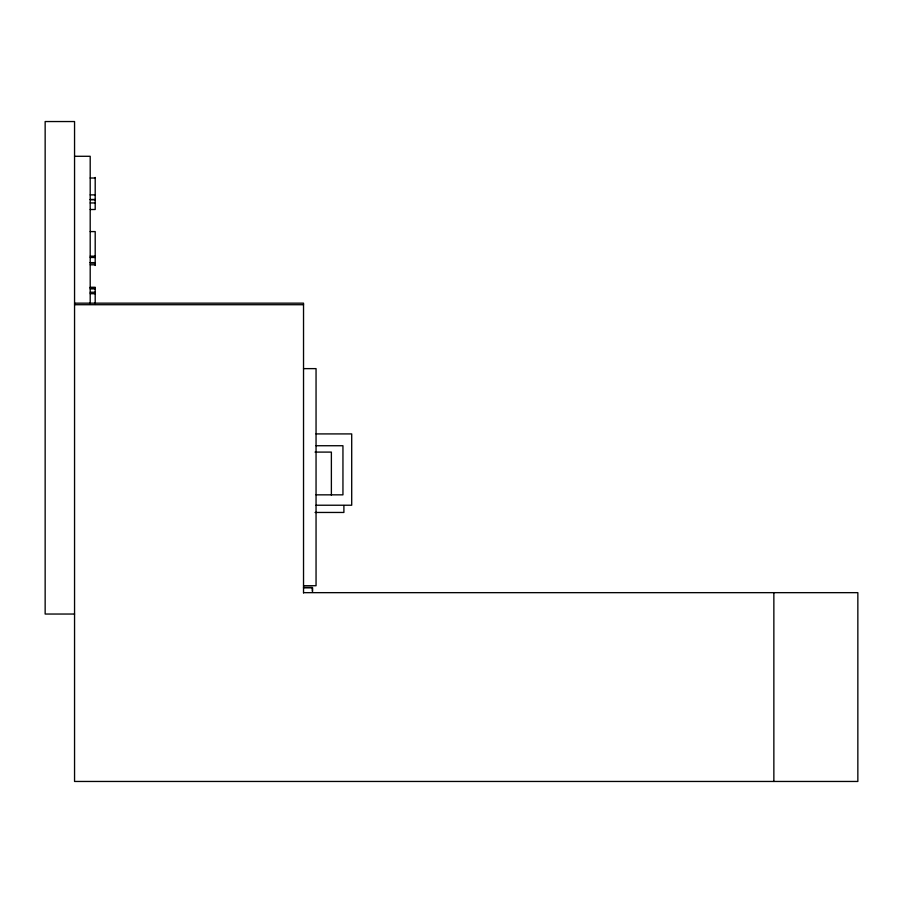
<?xml version="1.0" encoding="UTF-8"?>
<svg xmlns="http://www.w3.org/2000/svg" width="903" height="903" viewBox="0 0 903 903"><rect width="100%" height="100%" fill="white"/><g stroke="black" fill="none" stroke-linecap="round" stroke-linejoin="round"><path stroke-width="1.35" d="M74.554 156.287L90.198 156.287L90.198 303.939M90.198 178.015L95.199 178.015M90.198 194.879L95.199 194.879M90.198 199.473L95.199 199.473M90.198 199.676L95.199 199.676M90.198 202.949L95.199 202.949M90.198 209.507L95.199 209.507L95.199 177.451M90.198 231.586L95.199 231.586L95.199 265.493M90.198 256.147L95.199 256.192M90.198 257.468L95.199 257.468M90.198 262.638L95.199 262.638M90.198 262.829L95.199 262.841M90.198 264.805L95.199 264.805M90.198 287.278L95.199 287.278L95.199 304.458M90.198 287.899L95.199 287.899M90.198 288.892L95.199 288.892M90.198 292.245L95.199 292.245M90.198 293.701L95.199 293.701M74.554 303.16L303.532 303.16L303.532 592.966M74.554 304.717L303.532 304.717M303.532 368.627L316.05 368.627L316.05 585.72L303.532 585.72M316.05 433.914L351.707 433.914L351.707 505.228L316.05 505.228M316.05 445.732L342.948 445.732L342.948 494.844L316.05 494.844M315.023 452.098L331.378 452.098L331.378 495.16M315.045 512.452L343.896 512.452L343.896 505.511M303.532 587.435L312.291 587.435L312.291 591.194M303.532 587.751L312.607 587.751L312.607 591.409M303.532 592.661L857.85 592.661L857.85 781.456L74.554 781.456L74.554 121.544L45.15 121.544L45.15 614.04L74.554 614.04M773.86 592.661L773.86 781.456"/></g></svg>
